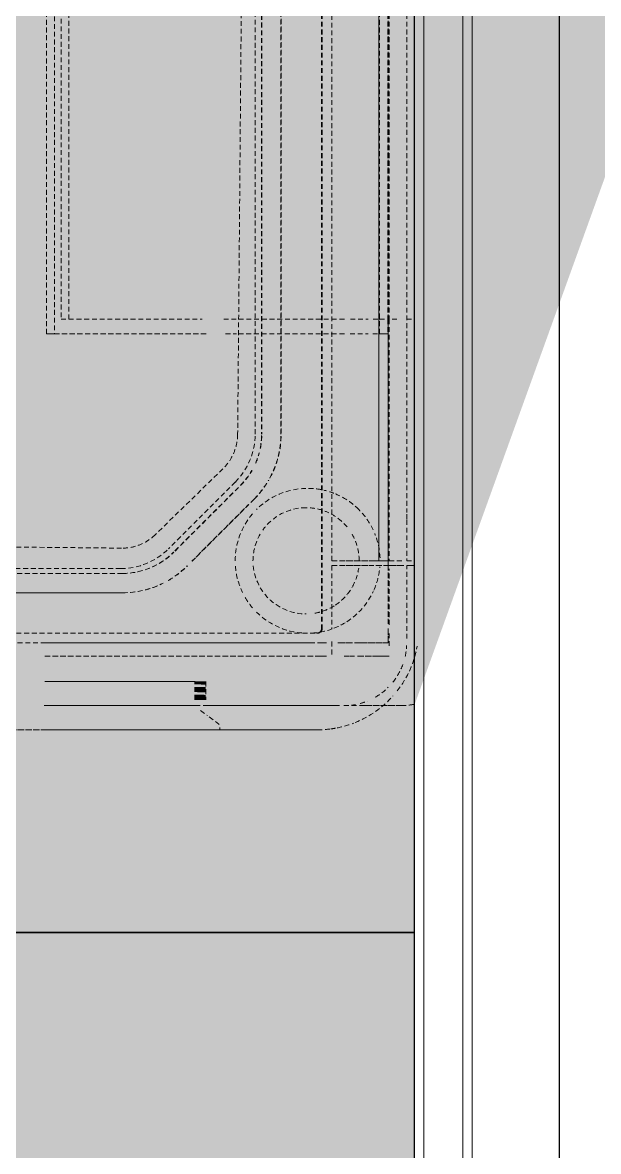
# Model space of a CAD drawing. Header units: millimetres. Extents: x -12447 to 83753, y -46415 to 46712.
# Drawn here: x 48621.9 to 48741.1, y 16094.9 to 16328.6 of the extents above; entities that cross this region are included whole.
import ezdxf
from ezdxf.xclip import XClip

# ---------------------------------------------------------------- set-up
doc = ezdxf.new("R2010")
doc.units = ezdxf.units.MM
doc.header["$XCLIPFRAME"] = 2
doc.linetypes.add('200_ШТРИХ_ш1п0_6_', pattern=[1.6, 1, -0.6])
doc.layers.add('1_Сущ. кусты', color=7, linetype='Continuous')
for name, color, linetype, lineweight in [('Сантехника', 7, 'Continuous', 18), ('Стены несущие', 7, 'Continuous', 30), ('Стены отделка', 7, 'Continuous', 30), ('Стены штриховка', 7, 'Continuous', 9)]:
    doc.layers.add(name, color=color, linetype=linetype, lineweight=lineweight)

# ---------------------------------------------------------------- blocks, each defined once
blk = doc.blocks.new('Reece_Tap_Wolfen_Drinking-Fountain - 10 L_Stainless Steel-7189108-План полов 1-го этажа')
at = {"layer": 'Сантехника', "color": 251, "linetype": '200_ШТРИХ_ш1п0_6_', "true_color": 0x666666}
for p, q in [((48683.81, 16471.17), (48683.81, 16203.17)), ((48683.94, 16471.17), (48683.94, 16203.17)), ((48675.38, 16243.38), (48675.38, 16463.72)), ((48675.44, 16463.77), (48675.44, 16243.38)), ((48671.38, 16459.8), (48671.38, 16243.38)), ((48671.44, 16459.8), (48671.44, 16243.38)), ((48685.94, 16217.17), (48685.94, 16457.17)), ((48626.84, 16264.17), (48626.84, 16375.96)), ((48626.84, 16264.17), (48659.99, 16264.17)), ((48663.93, 16264.17), (48666.17, 16264.17)), ((48666.62, 16264.17), (48685.94, 16264.17)), ((48666.6, 16232.38), (48653.26, 16219.05)), ((48666.62, 16232.35), (48653.3, 16219.03)), ((48656.97, 16217.1), (48668.67, 16228.8)), ((48669.87, 16229.95), (48657, 16217.08)), ((48701.44, 16225.62), (48701.44, 16217.17)), ((48685.94, 16217.17), (48688.62, 16217.17)), ((48688.87, 16217.17), (48693.47, 16217.17)), ((48693.69, 16217.17), (48697.65, 16217.17)), ((48697.57, 16216.17), (48697.57, 16217.17)), ((48697.82, 16217.17), (48700.88, 16217.17)), ((48701.44, 16217.17), (48702.94, 16217.17)), ((48642.55, 16214.55), (48442.3, 16214.55)), ((48642.6, 16214.55), (48442.35, 16214.55)), ((48642.55, 16214.55), (48642.6, 16214.55)), ((48688.62, 16216.17), (48685.94, 16216.17)), ((48685.94, 16216.17), (48685.94, 16203.17)), ((48693.47, 16216.17), (48688.86, 16216.17)), ((48697.65, 16216.17), (48693.67, 16216.17)), ((48700.88, 16216.17), (48697.81, 16216.17)), ((48701.44, 16201.06), (48701.44, 16216.17)), ((48702.94, 16216.17), (48701.44, 16216.17)), ((48433.03, 16210.55), (48642.55, 16210.55)), ((48642.6, 16210.55), (48433.08, 16210.55)), ((48620.88, 16200.17), (48626.88, 16200.17)), ((48620.88, 16200.17), (48626.88, 16200.17)), ((48626.5, 16200.17), (48682.44, 16200.17)), ((48684.81, 16200.17), (48682.95, 16200.17)), ((48685.94, 16200.43), (48685.94, 16198.76)), ((48626.5, 16197.44), (48683.64, 16197.44)), ((48684.82, 16197.44), (48683.64, 16197.44)), ((48687.5, 16187.18), (48626.37, 16187.18)), ((48658.76, 16186.17), (48660.19, 16185.12)), ((48688.44, 16187.18), (48692.23, 16187.18)), ((48658.71, 16182.17), (48438.72, 16182.17)), ((48438.82, 16182.17), (48658.81, 16182.17)), ((48658.71, 16182.17), (48662.76, 16182.17)), ((48658.81, 16182.17), (48662.76, 16182.17)), ((48658.81, 16182.17), (48682.69, 16182.17))]:
    blk.add_line(p, q, dxfattribs=at)
at = {"layer": 'Сантехника', "linetype": '200_ШТРИХ_ш1п0_6_'}
for p, q in [((48670.06, 16458.8), (48670.06, 16243.38)), ((48668.26, 16456.91), (48666.44, 16243.38)), ((48663.39, 16236.23), (48649.38, 16222.58)), ((48665.96, 16233.49), (48652.12, 16219.65)), ((48642.41, 16219.79), (48455.96, 16221.73)), ((48642.23, 16215.55), (48432.71, 16215.55)), ((48682.95, 16200.17), (48684.81, 16200.17)), ((48685.94, 16198.76), (48685.94, 16197.44)), ((48683.64, 16197.44), (48684.82, 16197.44)), ((48688.44, 16187.18), (48700.3, 16187.18)), ((48692.23, 16187.18), (48694.08, 16187.18)), ((48694.43, 16187.18), (48700.3, 16187.18)), ((48414.71, 16182.17), (48682.69, 16182.17)), ((48682.69, 16182.17), (48682.94, 16182.17))]:
    blk.add_line(p, q, dxfattribs=at)
at = {"layer": 'Сантехника', "color": 253, "linetype": '200_ШТРИХ_ш1п0_6_', "true_color": 0xa3a3a3}
for p, q in [((48695.66, 16457.17), (48695.66, 16217.17)), ((48695.69, 16217.17), (48695.69, 16457.17)), ((48701.44, 16447.17), (48701.44, 16227.17)), ((48629.88, 16377.41), (48629.88, 16267.17)), ((48631.48, 16267.17), (48631.48, 16375.53)), ((48628.52, 16365.1), (48628.52, 16264.17)), ((48629.88, 16267.17), (48631.48, 16267.17)), ((48629.88, 16267.17), (48659.06, 16267.17)), ((48631.48, 16267.17), (48659.06, 16267.17)), ((48663.57, 16267.17), (48666.13, 16267.17)), ((48663.57, 16267.17), (48666.13, 16267.17)), ((48666.65, 16267.17), (48685.94, 16267.17)), ((48666.65, 16267.17), (48685.94, 16267.17)), ((48628.52, 16264.17), (48626.84, 16264.17)), ((48628.52, 16264.17), (48659.99, 16264.17)), ((48663.93, 16264.17), (48666.17, 16264.17)), ((48666.62, 16264.17), (48685.94, 16264.17)), ((48685.94, 16264.17), (48688.62, 16264.17)), ((48689.72, 16264.17), (48693.47, 16264.17)), ((48694.42, 16264.17), (48695.69, 16264.17)), ((48701.44, 16226.8), (48701.44, 16225.62)), ((48688.62, 16217.17), (48685.94, 16217.17)), ((48693.47, 16217.17), (48688.87, 16217.17)), ((48695.66, 16217.17), (48693.69, 16217.17)), ((48695.66, 16217.17), (48697.65, 16217.17)), ((48695.69, 16217.17), (48697.65, 16217.17)), ((48697.61, 16217.17), (48697.61, 16216.17)), ((48697.82, 16217.17), (48700.88, 16217.17)), ((48697.82, 16217.17), (48700.88, 16217.17)), ((48701.44, 16217.17), (48702.94, 16217.17)), ((48701.44, 16217.17), (48702.94, 16217.17)), ((48685.94, 16216.17), (48688.62, 16216.17)), ((48688.86, 16216.17), (48693.47, 16216.17)), ((48693.67, 16216.17), (48697.57, 16216.17)), ((48697.57, 16204.16), (48697.57, 16216.17)), ((48697.61, 16216.17), (48697.8, 16216.17)), ((48697.8, 16203.93), (48697.8, 16215.51)), ((48697.81, 16216.17), (48700.88, 16216.17)), ((48701.44, 16216.17), (48702.94, 16216.17)), ((48697.57, 16200.17), (48697.57, 16203.07)), ((48697.8, 16199.53), (48697.8, 16202.62)), ((48682.44, 16202.17), (48414.83, 16202.17)), ((48682.44, 16202.17), (48414.96, 16202.17)), ((48682.44, 16200.17), (48626.5, 16200.17)), ((48687.18, 16200.17), (48690.24, 16200.17)), ((48690.65, 16200.17), (48697.57, 16200.17)), ((48683.64, 16197.44), (48626.5, 16197.44)), ((48690.6, 16197.44), (48688.48, 16197.44)), ((48688.48, 16197.44), (48690.6, 16197.44)), ((48694.14, 16197.44), (48691.23, 16197.44)), ((48691.23, 16197.44), (48694.14, 16197.44)), ((48697.8, 16197.44), (48694.38, 16197.44)), ((48694.38, 16197.44), (48697.8, 16197.44)), ((48657.6, 16188.41), (48657.6, 16192.17)), ((48657.75, 16188.41), (48657.75, 16192.17)), ((48657.9, 16188.41), (48657.9, 16192.17)), ((48658.05, 16188.41), (48658.05, 16192.17)), ((48658.2, 16188.4), (48658.2, 16192.17)), ((48658.35, 16188.4), (48658.35, 16192.17)), ((48658.5, 16188.4), (48658.5, 16192.17)), ((48658.65, 16188.4), (48658.65, 16192.17)), ((48658.8, 16188.4), (48658.8, 16192.17)), ((48658.96, 16188.39), (48658.96, 16192.17)), ((48659.11, 16188.39), (48659.11, 16192.17)), ((48659.26, 16188.39), (48659.26, 16192.17)), ((48659.41, 16188.39), (48659.41, 16192.17)), ((48659.56, 16188.38), (48659.56, 16192.17)), ((48659.71, 16188.38), (48659.71, 16192.17)), ((48659.86, 16192.17), (48659.86, 16188.38)), ((48657.6, 16187.18), (48626.37, 16187.18)), ((48626.37, 16187.18), (48647.89, 16187.18)), ((48657.6, 16187.18), (48647.89, 16187.18)), ((48659.86, 16187.18), (48687.5, 16187.18)), ((48620.88, 16182.17), (48626.88, 16182.17)), ((48620.88, 16182.17), (48626.88, 16182.17)), ((48626.5, 16182.17), (48658.81, 16182.17))]:
    blk.add_line(p, q, dxfattribs=at)
at = {"layer": 'Сантехника', "color": 9, "linetype": '200_ШТРИХ_ш1п0_6_', "true_color": 0xc7c7c7}
for p, q in [((48695.84, 16264.17), (48695.84, 16410.17)), ((48685.94, 16267.17), (48688.62, 16267.17)), ((48685.94, 16267.17), (48688.62, 16267.17)), ((48689.78, 16267.17), (48693.47, 16267.17)), ((48689.78, 16267.17), (48693.47, 16267.17)), ((48694.47, 16267.17), (48695.69, 16267.17)), ((48694.47, 16267.17), (48695.69, 16267.17)), ((48695.84, 16267.17), (48697.65, 16267.17)), ((48695.84, 16267.17), (48697.65, 16267.17)), ((48697.51, 16267.17), (48697.51, 16264.17)), ((48697.57, 16217.17), (48697.57, 16267.17)), ((48697.8, 16267.17), (48697.8, 16217.17)), ((48698.42, 16267.17), (48699.75, 16267.17)), ((48698.42, 16267.17), (48699.75, 16267.17)), ((48685.94, 16264.17), (48688.62, 16264.17)), ((48689.72, 16264.17), (48693.47, 16264.17)), ((48694.42, 16264.17), (48695.69, 16264.17)), ((48695.84, 16264.17), (48697.51, 16264.17)), ((48697.51, 16264.17), (48695.84, 16264.17)), ((48697.57, 16217.17), (48695.69, 16217.17)), ((48697.8, 16217.17), (48697.61, 16217.17)), ((48697.82, 16217.17), (48700.88, 16217.17)), ((48701.44, 16217.17), (48702.94, 16217.17)), ((48697.61, 16203.17), (48697.61, 16200.17)), ((48690.24, 16200.17), (48687.18, 16200.17)), ((48697.57, 16200.17), (48690.65, 16200.17)), ((48697.61, 16200.17), (48697.57, 16200.17)), ((48647.89, 16192.17), (48626.5, 16192.17)), ((48626.5, 16192.17), (48657.6, 16192.17)), ((48647.89, 16192.17), (48654.57, 16192.17)), ((48654.57, 16192.17), (48657.6, 16192.17)), ((48657.6, 16187.18), (48626.37, 16187.18)), ((48626.37, 16187.18), (48648.04, 16187.18)), ((48656.44, 16187.18), (48648.04, 16187.18))]:
    blk.add_line(p, q, dxfattribs=at)
at = {"layer": 'Сантехника', "color": 254, "linetype": '200_ШТРИХ_ш1п0_6_', "true_color": 0xdddddd}
for p, q in [((48697.51, 16407.17), (48697.51, 16267.17)), ((48697.57, 16267.17), (48697.57, 16407.17)), ((48697.8, 16407.17), (48697.8, 16267.17)), ((48701.44, 16267.17), (48702.94, 16267.17)), ((48701.44, 16267.17), (48702.94, 16267.17)), ((48697.61, 16216.17), (48697.61, 16204.13)), ((48648.04, 16192.17), (48626.5, 16192.17)), ((48626.5, 16192.17), (48657.6, 16192.17)), ((48648.04, 16192.17), (48656.44, 16192.17)), ((48657.6, 16187.18), (48626.37, 16187.18)), ((48626.37, 16187.18), (48648.2, 16187.18)), ((48654.87, 16187.18), (48648.2, 16187.18)), ((48656.59, 16187.18), (48654.87, 16187.18))]:
    blk.add_line(p, q, dxfattribs=at)
at = {"layer": 'Сантехника', "color": 7, "linetype": '200_ШТРИХ_ш1п0_6_', "true_color": 0xf2f2f2}
for p, q in [((48697.61, 16407.17), (48697.61, 16267.17)), ((48648.35, 16192.17), (48626.5, 16192.17)), ((48626.5, 16192.17), (48657.6, 16192.17)), ((48648.35, 16192.17), (48655.03, 16192.17)), ((48655.03, 16192.17), (48656.74, 16192.17)), ((48657.6, 16187.18), (48626.37, 16187.18)), ((48626.37, 16187.18), (48648.5, 16187.18)), ((48650.87, 16187.18), (48648.5, 16187.18)), ((48655.18, 16187.18), (48650.87, 16187.18)), ((48656.89, 16187.18), (48655.18, 16187.18))]:
    blk.add_line(p, q, dxfattribs=at)
at = {"layer": 'Сантехника', "color": 254, "linetype": '200_ШТРИХ_ш1п0_6_', "true_color": 0xeaeaea}
for p, q in [((48697.61, 16267.17), (48697.61, 16217.17)), ((48697.61, 16217.17), (48697.57, 16217.17)), ((48697.57, 16216.17), (48697.61, 16216.17)), ((48648.2, 16192.17), (48626.5, 16192.17)), ((48626.5, 16192.17), (48657.6, 16192.17)), ((48648.2, 16192.17), (48656.59, 16192.17)), ((48657.6, 16187.18), (48626.37, 16187.18)), ((48626.37, 16187.18), (48648.35, 16187.18)), ((48656.74, 16187.18), (48648.35, 16187.18))]:
    blk.add_line(p, q, dxfattribs=at)
at = {"layer": 'Сантехника', "color": 7, "linetype": '200_ШТРИХ_ш1п0_6_', "true_color": 0xfdfdfd}
for p, q in [((48650.16, 16192.17), (48626.5, 16192.17)), ((48626.5, 16192.17), (48657.6, 16192.17)), ((48650.01, 16192.17), (48626.5, 16192.17)), ((48626.5, 16192.17), (48657.6, 16192.17)), ((48649.85, 16192.17), (48626.5, 16192.17)), ((48626.5, 16192.17), (48657.6, 16192.17)), ((48649.7, 16192.17), (48626.5, 16192.17)), ((48626.5, 16192.17), (48657.6, 16192.17)), ((48649.55, 16192.17), (48626.5, 16192.17)), ((48626.5, 16192.17), (48657.6, 16192.17)), ((48649.4, 16192.17), (48626.5, 16192.17)), ((48626.5, 16192.17), (48657.6, 16192.17)), ((48649.25, 16192.17), (48626.5, 16192.17)), ((48626.5, 16192.17), (48657.6, 16192.17)), ((48649.1, 16192.17), (48626.5, 16192.17)), ((48626.5, 16192.17), (48657.6, 16192.17)), ((48648.95, 16192.17), (48626.5, 16192.17)), ((48626.5, 16192.17), (48657.6, 16192.17)), ((48648.95, 16192.17), (48657.35, 16192.17)), ((48649.1, 16192.17), (48657.5, 16192.17)), ((48649.25, 16192.17), (48657.6, 16192.17)), ((48649.4, 16192.17), (48651.78, 16192.17)), ((48649.55, 16192.17), (48657.63, 16192.17)), ((48649.7, 16192.17), (48657.64, 16192.17)), ((48649.85, 16192.17), (48654.49, 16192.17)), ((48650.01, 16192.17), (48656.68, 16192.17)), ((48650.16, 16192.17), (48656.83, 16192.17)), ((48651.78, 16192.17), (48654.04, 16192.17)), ((48654.04, 16192.17), (48657.62, 16192.17)), ((48654.49, 16192.17), (48656.53, 16192.17)), ((48657.6, 16187.18), (48626.37, 16187.18)), ((48626.37, 16187.18), (48650.16, 16187.18)), ((48657.6, 16187.18), (48626.37, 16187.18)), ((48626.37, 16187.18), (48650.01, 16187.18)), ((48657.6, 16187.18), (48626.37, 16187.18)), ((48626.37, 16187.18), (48649.85, 16187.18)), ((48657.6, 16187.18), (48626.37, 16187.18)), ((48626.37, 16187.18), (48649.7, 16187.18)), ((48657.6, 16187.18), (48626.37, 16187.18)), ((48626.37, 16187.18), (48649.55, 16187.18)), ((48657.6, 16187.18), (48626.37, 16187.18)), ((48626.37, 16187.18), (48649.4, 16187.18)), ((48657.6, 16187.18), (48626.37, 16187.18)), ((48626.37, 16187.18), (48649.25, 16187.18)), ((48657.6, 16187.18), (48626.37, 16187.18)), ((48626.37, 16187.18), (48649.1, 16187.18)), ((48626.37, 16187.18), (48657.6, 16187.18)), ((48657.5, 16187.18), (48649.1, 16187.18)), ((48657.6, 16187.18), (48649.25, 16187.18)), ((48657.62, 16187.18), (48649.4, 16187.18)), ((48651.93, 16187.18), (48649.55, 16187.18)), ((48657.64, 16187.18), (48649.7, 16187.18)), ((48656.53, 16187.18), (48649.85, 16187.18)), ((48652.38, 16187.18), (48650.01, 16187.18)), ((48656.83, 16187.18), (48650.16, 16187.18)), ((48656.23, 16187.18), (48651.93, 16187.18)), ((48656.68, 16187.18), (48652.38, 16187.18)), ((48657.63, 16187.18), (48656.23, 16187.18))]:
    blk.add_line(p, q, dxfattribs=at)
at = {"layer": 'Сантехника', "color": 7, "linetype": '200_ШТРИХ_ш1п0_6_', "true_color": 0xfcfcfc}
for p, q in [((48648.8, 16192.17), (48626.5, 16192.17)), ((48626.5, 16192.17), (48657.6, 16192.17)), ((48648.8, 16192.17), (48657.19, 16192.17)), ((48657.6, 16187.18), (48626.37, 16187.18)), ((48626.37, 16187.18), (48648.95, 16187.18)), ((48657.35, 16187.18), (48648.95, 16187.18))]:
    blk.add_line(p, q, dxfattribs=at)
at = {"layer": 'Сантехника', "color": 7, "linetype": '200_ШТРИХ_ш1п0_6_', "true_color": 0xfafafa}
for p, q in [((48648.65, 16192.17), (48626.5, 16192.17)), ((48626.5, 16192.17), (48657.6, 16192.17)), ((48648.65, 16192.17), (48657.04, 16192.17)), ((48657.6, 16187.18), (48626.37, 16187.18)), ((48626.37, 16187.18), (48648.8, 16187.18)), ((48655.48, 16187.18), (48648.8, 16187.18)), ((48657.19, 16187.18), (48655.48, 16187.18))]:
    blk.add_line(p, q, dxfattribs=at)
at = {"layer": 'Сантехника', "color": 7, "linetype": '200_ШТРИХ_ш1п0_6_', "true_color": 0xf7f7f7}
for p, q in [((48648.5, 16192.17), (48626.5, 16192.17)), ((48626.5, 16192.17), (48657.6, 16192.17)), ((48648.5, 16192.17), (48656.89, 16192.17)), ((48657.6, 16187.18), (48626.37, 16187.18)), ((48626.37, 16187.18), (48648.65, 16187.18)), ((48653.29, 16187.18), (48648.65, 16187.18)), ((48657.04, 16187.18), (48653.29, 16187.18))]:
    blk.add_line(p, q, dxfattribs=at)
at = {"layer": 'Сантехника', "color": 251, "linetype": '200_ШТРИХ_ш1п0_6_', "true_color": 0x666666, "flags": 128}
blk.add_lwpolyline([(48660.56, 16184.85), (48662.57, 16183.37), (48662.71, 16182.79), (48662.74, 16182.59), (48662.74, 16182.48)], dxfattribs=at)
at = {"layer": 'Сантехника', "linetype": '200_ШТРИХ_ш1п0_6_', "flags": 128}
blk.add_lwpolyline([(48662.74, 16182.48), (48662.75, 16182.42), (48662.75, 16182.38), (48662.75, 16182.35), (48662.75, 16182.32), (48662.75, 16182.3), (48662.75, 16182.29), (48662.76, 16182.28), (48662.76, 16182.27), (48662.76, 16182.26), (48662.76, 16182.25), (48662.76, 16182.24), (48662.76, 16182.24), (48662.76, 16182.23), (48662.76, 16182.23), (48662.76, 16182.22), (48662.76, 16182.22), (48662.76, 16182.22), (48662.76, 16182.21), (48662.76, 16182.21), (48662.76, 16182.21), (48662.76, 16182.2), (48662.76, 16182.2), (48662.76, 16182.2), (48662.76, 16182.2), (48662.76, 16182.19), (48662.76, 16182.19)], dxfattribs=at)
at = {"layer": 'Сантехника', "linetype": '200_ШТРИХ_ш1п0_6_'}
for centre, major_axis, start_param, end_param in [((48656.06, 16243.38), (0, 14), 3.926991, 4.712389), ((48642.23, 16229.55), (0, 14), 3.141593, 3.926991), ((48682.81, 16203.17), (0, 1), 4.18879, 4.45059), ((48682.94, 16203.17), (0, 21), 4.050377, 4.538025), ((48682.94, 16203.17), (0, 21), 3.523514, 3.983541), ((48700.3, 16200.18), (0, 13), 3.141593, 3.351771), ((48682.94, 16203.17), (0, 21), 3.338101, 3.508117), ((48682.94, 16203.17), (0, 21), 3.141593, 3.275266)]:
    blk.add_ellipse(centre, major_axis=major_axis, ratio=0.999921, start_param=start_param, end_param=end_param, dxfattribs=at)
at = {"layer": 'Сантехника', "color": 251, "linetype": '200_ШТРИХ_ш1п0_6_', "true_color": 0x666666}
for centre, major_axis, start_param, end_param in [((48656.39, 16243.38), (0, 15), 4.520276, 4.712389), ((48656.44, 16243.38), (0, 15), 4.512381, 4.712389), ((48656.39, 16243.38), (0, 19), 4.218061, 4.712389), ((48656.44, 16243.38), (0, 19), 4.213903, 4.712389), ((48656.39, 16243.38), (0, 15), 4.301708, 4.45059), ((48656.44, 16243.38), (0, 15), 4.301708, 4.45059), ((48656.39, 16243.38), (0, 15), 3.926991, 4.18879), ((48656.44, 16243.38), (0, 15), 3.926991, 4.18879), ((48656.39, 16243.38), (0, 19), 3.926991, 4.18879), ((48656.44, 16243.38), (0, 19), 3.926991, 4.18879), ((48642.55, 16229.55), (0, 15), 3.141593, 3.926991), ((48642.6, 16229.55), (0, 15), 3.141593, 3.926991), ((48642.55, 16229.55), (0, 19), 3.665191, 3.926991), ((48642.6, 16229.55), (0, 19), 3.665191, 3.926991), ((48642.55, 16229.55), (0, 19), 3.141593, 3.603033), ((48642.6, 16229.55), (0, 19), 3.141593, 3.60165), ((48682.81, 16203.17), (0, 1), 3.926991, 4.18879), ((48682.94, 16203.17), (0, 1), 3.926991, 4.712389), ((48682.81, 16203.17), (0, 1), 4.45059, 4.712389), ((48682.81, 16203.17), (0, 1), 3.141593, 3.403392), ((48688.44, 16200.18), (0, 13), 4.49466, 4.671754), ((48688.44, 16200.18), (0, 13), 4.037293, 4.359191), ((48688.44, 16200.18), (0, 13), 3.665191, 3.926991), ((48688.44, 16200.18), (0, 13), 3.141593, 3.329075), ((48688.44, 16200.18), (0, 13), 3.403392, 3.526702), ((48682.94, 16203.17), (0, 21), 3.275266, 3.338101)]:
    blk.add_ellipse(centre, major_axis=major_axis, ratio=0.999921, start_param=start_param, end_param=end_param, dxfattribs=at)
at = {"layer": 'Сантехника', "color": 253, "linetype": '200_ШТРИХ_ш1п0_6_', "true_color": 0xa3a3a3}
for centre, major_axis, start_param, end_param in [((48680.93, 16217.17), (0, 15), 0.02399, 0.785398), ((48680.93, 16217.17), (0, 15), 6.097336, 6.283185), ((48680.93, 16217.17), (0, 15), 5.912022, 6.057598), ((48680.61, 16217.17), (0, 11), 0, 0.955753), ((48680.61, 16217.17), (0, 11), 5.972752, 6.283185), ((48680.93, 16217.17), (0, 15), 0.865296, 1.570796), ((48680.61, 16217.17), (0, 11), 5.697646, 5.9236), ((48680.61, 16217.17), (0, 11), 1.047198, 1.570796), ((48680.93, 16217.17), (0, 15), 1.644844, 2.024072), ((48680.61, 16217.17), (0, 11), 1.665996, 3.141593), ((48680.93, 16217.17), (0, 15), 2.104092, 2.300198), ((48680.61, 16217.17), (0, 11), 3.461985, 3.727132), ((48680.93, 16217.17), (0, 15), 2.356194, 3.141593), ((48680.61, 16217.17), (0, 11), 3.310001, 3.452026), ((48680.93, 16217.17), (0, 15), 3.20665, 3.512756), ((48682.94, 16203.17), (0, 1), 3.141593, 3.926991), ((48682.81, 16203.17), (0, 1), 3.403392, 3.665191)]:
    blk.add_ellipse(centre, major_axis=major_axis, ratio=0.999921, start_param=start_param, end_param=end_param, dxfattribs=at)
at = {"layer": 'Сантехника', "color": 9, "linetype": '200_ШТРИХ_ш1п0_6_', "true_color": 0xc7c7c7}
for centre, major_axis, start_param, end_param in [((48680.93, 16217.17), (0, 15), 5.713401, 5.912022), ((48680.93, 16217.17), (0, 15), 5.497787, 5.679077), ((48680.61, 16217.17), (0, 11), 5.402785, 5.697646), ((48680.93, 16217.17), (0, 15), 5.151529, 5.497787), ((48680.61, 16217.17), (0, 11), 4.712389, 5.235988), ((48680.93, 16217.17), (0, 15), 4.754697, 5.097949), ((48680.61, 16217.17), (0, 11), 4.204627, 4.575853), ((48680.93, 16217.17), (0, 15), 4.296642, 4.629204), ((48680.61, 16217.17), (0, 11), 4.037315, 4.18879), ((48680.61, 16217.17), (0, 11), 3.727132, 4.021993), ((48680.93, 16217.17), (0, 15), 3.71433, 4.273249), ((48682.81, 16203.17), (0, 1), 3.665191, 3.926991), ((48680.93, 16217.17), (0, 15), 3.512756, 3.711377)]:
    blk.add_ellipse(centre, major_axis=major_axis, ratio=0.999921, start_param=start_param, end_param=end_param, dxfattribs=at)
at = {"layer": 'Сантехника', "linetype": '200_ШТРИХ_ш1п0_6_'}
for points in [[(48666.44, 16243.38), (48666.43, 16242.48), (48666.19, 16240.73), (48665.13, 16238.24), (48664.04, 16236.86), (48663.39, 16236.23)], [(48649.38, 16222.58), (48648.75, 16221.97), (48647.39, 16220.95), (48644.97, 16219.98), (48643.29, 16219.78), (48642.41, 16219.79)]]:
    blk.add_open_spline(points, degree=3, dxfattribs=at)
blk = doc.blocks.new('3')
at = {"layer": '1_Сущ. кусты', "true_color": 0xdddddd, "transparency": 33554661}
h = blk.add_hatch(color=254, dxfattribs=at)
h.dxf.hatch_style = 1
h.paths.add_polyline_path([(35883.43, -50458.15), (35883.43, -49858.15), (34737.91, -49858.15), (34737.91, -50458.15)])
h.paths.add_polyline_path([(36480.93, -51058.15), (36480.93, -50458.15), (35335.41, -50458.15), (35335.41, -51058.15)])
h.paths.add_polyline_path([(35335.41, -51058.15), (35335.41, -50458.15), (34189.89, -50458.15), (34189.89, -51058.15)])
h.paths.add_polyline_path([(35932.91, -51658.15), (35932.91, -51058.15), (34787.39, -51058.15), (34787.39, -51658.15)])
h.paths.add_polyline_path([(35384.89, -52258.15), (35384.89, -51658.15), (34239.38, -51658.15), (34239.38, -52258.15)])
h.paths.add_polyline_path([(35982.39, -52858.15), (35982.39, -52258.15), (34836.88, -52258.15), (34836.88, -52858.15)])
h.paths.add_polyline_path([(36579.89, -53458.15), (36579.89, -52858.15), (35434.38, -52858.15), (35434.38, -53458.15)])
h.paths.add_polyline_path([(35434.38, -53458.15), (35434.38, -52858.15), (34288.86, -52858.15), (34288.86, -53458.15)])
h.paths.add_polyline_path([(36031.88, -54058.15), (36031.88, -53458.15), (34886.36, -53458.15), (34886.36, -54058.15)])
h.paths.add_polyline_path([(35483.86, -54658.15), (35483.86, -54058.15), (34338.34, -54058.15), (34338.34, -54658.15)])
h.paths.add_polyline_path([(36081.36, -55258.15), (36081.36, -54658.15), (34935.84, -54658.15), (34935.84, -55258.15)])
h.paths.add_polyline_path([(36678.86, -55858.15), (36678.86, -55258.15), (35533.34, -55258.15), (35533.34, -55858.15)])
h.paths.add_polyline_path([(35533.34, -55858.15), (35533.34, -55258.15), (34387.82, -55258.15), (34387.82, -55858.15)])
h.paths.add_polyline_path([(36130.84, -56458.15), (36130.84, -55858.15), (34985.32, -55858.15), (34985.32, -56458.15)])
h.paths.add_polyline_path([(35582.82, -57058.15), (35582.82, -56458.15), (34437.3, -56458.15), (34437.3, -57058.15)])
h.paths.add_polyline_path([(36180.32, -57658.15), (36180.32, -57058.15), (35034.8, -57058.15), (35034.8, -57658.15)])
h.paths.add_polyline_path([(36777.82, -58258.15), (36777.82, -57658.15), (35632.3, -57658.15), (35632.3, -58258.15)])
h.paths.add_polyline_path([(35632.3, -58258.15), (35632.3, -57658.15), (34486.78, -57658.15), (34486.78, -58258.15)])
h.paths.add_polyline_path([(36229.8, -58858.15), (36229.8, -58258.15), (35084.28, -58258.15), (35084.28, -58858.15)])
h.paths.add_polyline_path([(35681.78, -59458.15), (35681.78, -58858.15), (34536.26, -58858.15), (34536.26, -59458.15)])
h.paths.add_polyline_path([(37626.45, -51058.15), (37626.45, -50458.15), (36480.93, -50458.15), (36480.93, -51058.15)])
h.paths.add_polyline_path([(38223.95, -51658.15), (38223.95, -51058.15), (37078.43, -51058.15), (37078.43, -51658.15)])
h.paths.add_polyline_path([(37078.43, -51658.15), (37078.43, -51058.15), (35932.91, -51058.15), (35932.91, -51658.15)])
h.paths.add_polyline_path([(37675.93, -52258.15), (37675.93, -51658.15), (36530.41, -51658.15), (36530.41, -52258.15)])
h.paths.add_polyline_path([(36530.41, -52258.15), (36530.41, -51658.15), (35384.89, -51658.15), (35384.89, -52258.15)])
h.paths.add_polyline_path([(37127.91, -52858.15), (37127.91, -52258.15), (35982.39, -52258.15), (35982.39, -52858.15)])
h.paths.add_polyline_path([(39369.47, -51658.15), (39369.47, -51058.15), (38223.95, -51058.15), (38223.95, -51658.15)])
h.paths.add_polyline_path([(39966.97, -52258.15), (39966.97, -51658.15), (38821.45, -51658.15), (38821.45, -52258.15)])
h.paths.add_polyline_path([(38821.45, -52258.15), (38821.45, -51658.15), (37675.93, -51658.15), (37675.93, -52258.15)])
h.paths.add_polyline_path([(39418.95, -52858.15), (39418.95, -52258.15), (38273.43, -52258.15), (38273.43, -52858.15)])
h.paths.add_polyline_path([(38273.43, -52858.15), (38273.43, -52258.15), (37127.91, -52258.15), (37127.91, -52858.15)])
h.paths.add_polyline_path([(38870.93, -53458.15), (38870.93, -52858.15), (37725.41, -52858.15), (37725.41, -53458.15)])
h.paths.add_polyline_path([(40016.45, -53458.15), (40016.45, -52858.15), (38870.93, -52858.15), (38870.93, -53458.15)])
h.paths.add_polyline_path([(37725.41, -53458.15), (37725.41, -52858.15), (36579.89, -52858.15), (36579.89, -53458.15)])
h.paths.add_polyline_path([(38322.91, -54058.15), (38322.91, -53458.15), (37177.39, -53458.15), (37177.39, -54058.15)])
h.paths.add_polyline_path([(37177.39, -54058.15), (37177.39, -53458.15), (36031.88, -53458.15), (36031.88, -54058.15)])
h.paths.add_polyline_path([(37774.89, -54658.15), (37774.89, -54058.15), (36629.38, -54058.15), (36629.38, -54658.15)])
h.paths.add_polyline_path([(36629.38, -54658.15), (36629.38, -54058.15), (35483.86, -54058.15), (35483.86, -54658.15)])
h.paths.add_polyline_path([(37226.88, -55258.15), (37226.88, -54658.15), (36081.36, -54658.15), (36081.36, -55258.15)])
h.paths.add_polyline_path([(39468.43, -54058.15), (39468.43, -53458.15), (38322.91, -53458.15), (38322.91, -54058.15)])
h.paths.add_polyline_path([(40065.93, -54658.15), (40065.93, -54058.15), (38920.41, -54058.15), (38920.41, -54658.15)])
h.paths.add_polyline_path([(38920.41, -54658.15), (38920.41, -54058.15), (37774.89, -54058.15), (37774.89, -54658.15)])
h.paths.add_polyline_path([(39517.91, -55258.15), (39517.91, -54658.15), (38372.39, -54658.15), (38372.39, -55258.15)])
h.paths.add_polyline_path([(38372.39, -55258.15), (38372.39, -54658.15), (37226.88, -54658.15), (37226.88, -55258.15)])
h.paths.add_polyline_path([(38969.89, -55858.15), (38969.89, -55258.15), (37824.38, -55258.15), (37824.38, -55858.15)])
h.paths.add_polyline_path([(40115.41, -55858.15), (40115.41, -55258.15), (38969.89, -55258.15), (38969.89, -55858.15)])
h.paths.add_polyline_path([(37824.38, -55858.15), (37824.38, -55258.15), (36678.86, -55258.15), (36678.86, -55858.15)])
h.paths.add_polyline_path([(38421.88, -56458.15), (38421.88, -55858.15), (37276.36, -55858.15), (37276.36, -56458.15)])
h.paths.add_polyline_path([(37276.36, -56458.15), (37276.36, -55858.15), (36130.84, -55858.15), (36130.84, -56458.15)])
h.paths.add_polyline_path([(37873.86, -57058.15), (37873.86, -56458.15), (36728.34, -56458.15), (36728.34, -57058.15)])
h.paths.add_polyline_path([(36728.34, -57058.15), (36728.34, -56458.15), (35582.82, -56458.15), (35582.82, -57058.15)])
h.paths.add_polyline_path([(37325.84, -57658.15), (37325.84, -57058.15), (36180.32, -57058.15), (36180.32, -57658.15)])
h.paths.add_polyline_path([(39567.39, -56458.15), (39567.39, -55858.15), (38421.88, -55858.15), (38421.88, -56458.15)])
h.paths.add_polyline_path([(40164.89, -57058.15), (40164.89, -56458.15), (39019.38, -56458.15), (39019.38, -57058.15)])
h.paths.add_polyline_path([(39019.38, -57058.15), (39019.38, -56458.15), (37873.86, -56458.15), (37873.86, -57058.15)])
h.paths.add_polyline_path([(39616.88, -57658.15), (39616.88, -57058.15), (38471.36, -57058.15), (38471.36, -57658.15)])
h.paths.add_polyline_path([(38471.36, -57658.15), (38471.36, -57058.15), (37325.84, -57058.15), (37325.84, -57658.15)])
h.paths.add_polyline_path([(39068.86, -58258.15), (39068.86, -57658.15), (37923.34, -57658.15), (37923.34, -58258.15)])
h.paths.add_polyline_path([(40214.38, -58258.15), (40214.38, -57658.15), (39068.86, -57658.15), (39068.86, -58258.15)])
h.paths.add_polyline_path([(37923.34, -58258.15), (37923.34, -57658.15), (36777.82, -57658.15), (36777.82, -58258.15)])
h.paths.add_polyline_path([(38520.84, -58858.15), (38520.84, -58258.15), (37375.32, -58258.15), (37375.32, -58858.15)])
h.paths.add_polyline_path([(37375.32, -58858.15), (37375.32, -58258.15), (36229.8, -58258.15), (36229.8, -58858.15)])
h.paths.add_polyline_path([(37972.82, -59458.15), (37972.82, -58858.15), (36827.3, -58858.15), (36827.3, -59458.15)])
h.paths.add_polyline_path([(36827.3, -59458.15), (36827.3, -58858.15), (35681.78, -58858.15), (35681.78, -59458.15)])
h.paths.add_polyline_path([(37424.8, -60058.15), (37424.8, -59458.15), (36279.28, -59458.15), (36279.28, -60058.15)])
h.paths.add_polyline_path([(39666.36, -58858.15), (39666.36, -58258.15), (38520.84, -58258.15), (38520.84, -58858.15)])
h.paths.add_polyline_path([(39118.34, -59458.15), (39118.34, -58858.15), (37972.82, -58858.15), (37972.82, -59458.15)])
h.paths.add_polyline_path([(39715.84, -60058.15), (39715.84, -59458.15), (38570.32, -59458.15), (38570.32, -60058.15)])
h.paths.add_polyline_path([(38570.32, -60058.15), (38570.32, -59458.15), (37424.8, -59458.15), (37424.8, -60058.15)])
h.paths.add_polyline_path([(39167.82, -60658.15), (39167.82, -60058.15), (38022.3, -60058.15), (38022.3, -60658.15)])
h.paths.add_polyline_path([(36279.28, -60058.15), (36279.28, -59458.15), (35133.76, -59458.15), (35133.76, -60058.15)])
h.paths.add_polyline_path([(36876.78, -60658.15), (36876.78, -60058.15), (35731.26, -60058.15), (35731.26, -60658.15)])
h.paths.add_polyline_path([(35731.26, -60658.15), (35731.26, -60058.15), (34585.74, -60058.15), (34585.74, -60658.15)])
h.paths.add_polyline_path([(36328.76, -61258.15), (36328.76, -60658.15), (35183.24, -60658.15), (35183.24, -61258.15)])
h.paths.add_polyline_path([(35780.74, -61858.15), (35780.74, -61258.15), (34635.23, -61258.15), (34635.23, -61858.15)])
h.paths.add_polyline_path([(38022.3, -60658.15), (38022.3, -60058.15), (36876.78, -60058.15), (36876.78, -60658.15)])
h.paths.add_polyline_path([(38619.8, -61258.15), (38619.8, -60658.15), (37474.28, -60658.15), (37474.28, -61258.15)])
h.paths.add_polyline_path([(37474.28, -61258.15), (37474.28, -60658.15), (36328.76, -60658.15), (36328.76, -61258.15)])
h.paths.add_polyline_path([(38071.78, -61858.15), (38071.78, -61258.15), (36926.26, -61258.15), (36926.26, -61858.15)])
h.paths.add_polyline_path([(36926.26, -61858.15), (36926.26, -61258.15), (35780.74, -61258.15), (35780.74, -61858.15)])
h.paths.add_polyline_path([(37523.76, -62458.15), (37523.76, -61858.15), (36378.24, -61858.15), (36378.24, -62458.15)])
h.paths.add_polyline_path([(39765.32, -61258.15), (39765.32, -60658.15), (38619.8, -60658.15), (38619.8, -61258.15)])
h.paths.add_polyline_path([(39217.3, -61858.15), (39217.3, -61258.15), (38071.78, -61258.15), (38071.78, -61858.15)])
h.paths.add_polyline_path([(39814.8, -62458.15), (39814.8, -61858.15), (38669.28, -61858.15), (38669.28, -62458.15)])
h.paths.add_polyline_path([(38669.28, -62458.15), (38669.28, -61858.15), (37523.76, -61858.15), (37523.76, -62458.15)])
h.paths.add_polyline_path([(39266.78, -63058.15), (39266.78, -62458.15), (38121.26, -62458.15), (38121.26, -63058.15)])
h.paths.add_polyline_path([(36378.24, -62458.15), (36378.24, -61858.15), (35232.73, -61858.15), (35232.73, -62458.15)])
h.paths.add_polyline_path([(36975.74, -63058.15), (36975.74, -62458.15), (35830.23, -62458.15), (35830.23, -63058.15)])
h.paths.add_polyline_path([(35830.23, -63058.15), (35830.23, -62458.15), (34684.71, -62458.15), (34684.71, -63058.15)])
h.paths.add_polyline_path([(36427.73, -63658.15), (36427.73, -63058.15), (35282.21, -63058.15), (35282.21, -63658.15)])
h.paths.add_polyline_path([(35879.71, -64258.15), (35879.71, -63658.15), (34734.19, -63658.15), (34734.19, -64258.15)])
h.paths.add_polyline_path([(38121.26, -63058.15), (38121.26, -62458.15), (36975.74, -62458.15), (36975.74, -63058.15)])
h.paths.add_polyline_path([(38718.76, -63658.15), (38718.76, -63058.15), (37573.24, -63058.15), (37573.24, -63658.15)])
h.paths.add_polyline_path([(37573.24, -63658.15), (37573.24, -63058.15), (36427.73, -63058.15), (36427.73, -63658.15)])
h.paths.add_polyline_path([(38170.74, -64258.15), (38170.74, -63658.15), (37025.23, -63658.15), (37025.23, -64258.15)])
h.paths.add_polyline_path([(37025.23, -64258.15), (37025.23, -63658.15), (35879.71, -63658.15), (35879.71, -64258.15)])
h.paths.add_polyline_path([(37622.73, -64858.15), (37622.73, -64258.15), (36477.21, -64258.15), (36477.21, -64858.15)])
h.paths.add_polyline_path([(39864.28, -63658.15), (39864.28, -63058.15), (38718.76, -63058.15), (38718.76, -63658.15)])
h.paths.add_polyline_path([(39316.26, -64258.15), (39316.26, -63658.15), (38170.74, -63658.15), (38170.74, -64258.15)])
h.paths.add_polyline_path([(39913.76, -64858.15), (39913.76, -64258.15), (38768.24, -64258.15), (38768.24, -64858.15)])
h.paths.add_polyline_path([(38768.24, -64858.15), (38768.24, -64258.15), (37622.73, -64258.15), (37622.73, -64858.15)])
h.paths.add_polyline_path([(39365.74, -65458.15), (39365.74, -64858.15), (38220.23, -64858.15), (38220.23, -65458.15)])
h.paths.add_polyline_path([(36477.21, -64858.15), (36477.21, -64258.15), (35331.69, -64258.15), (35331.69, -64858.15)])
h.paths.add_polyline_path([(37074.71, -65458.15), (37074.71, -64858.15), (35929.19, -64858.15), (35929.19, -65458.15)])
h.paths.add_polyline_path([(35929.19, -65458.15), (35929.19, -64858.15), (34783.67, -64858.15), (34783.67, -65458.15)])
h.paths.add_polyline_path([(36526.69, -66058.15), (36526.69, -65458.15), (35381.17, -65458.15), (35381.17, -66058.15)])
h.paths.add_polyline_path([(35381.17, -66058.15), (35381.17, -65458.15), (34235.65, -65458.15), (34235.65, -66058.15)])
h.paths.add_polyline_path([(38220.23, -65458.15), (38220.23, -64858.15), (37074.71, -64858.15), (37074.71, -65458.15)])
h.paths.add_polyline_path([(38817.73, -66058.15), (38817.73, -65458.15), (37672.21, -65458.15), (37672.21, -66058.15)])
h.paths.add_polyline_path([(37672.21, -66058.15), (37672.21, -65458.15), (36526.69, -65458.15), (36526.69, -66058.15)])
h.paths.add_polyline_path([(39963.24, -66058.15), (39963.24, -65458.15), (38817.73, -65458.15), (38817.73, -66058.15)])
h.paths.add_polyline_path([(35331.69, -64858.15), (35331.69, -64258.15), (34186.17, -64258.15), (34186.17, -64858.15)])
h.paths.add_polyline_path([(34536.26, -59458.15), (34536.26, -58858.15), (33390.74, -58858.15), (33390.74, -59458.15)])
h.paths.add_polyline_path([(34585.74, -60658.15), (34585.74, -60058.15), (33440.23, -60058.15), (33440.23, -60658.15)])
h.paths.add_polyline_path([(34737.91, -50458.15), (34737.91, -49858.15), (33592.39, -49858.15), (33592.39, -50458.15)])
h.paths.add_polyline_path([(34787.39, -51658.15), (34787.39, -51058.15), (33641.88, -51058.15), (33641.88, -51658.15)])
h.paths.add_polyline_path([(34338.34, -54658.15), (34338.34, -54058.15), (33192.82, -54058.15), (33192.82, -54658.15)])
h.paths.add_polyline_path([(34387.82, -55858.15), (34387.82, -55258.15), (33242.3, -55258.15), (33242.3, -55858.15)])
h.paths.add_polyline_path([(34437.3, -57058.15), (34437.3, -56458.15), (33291.78, -56458.15), (33291.78, -57058.15)])
h.paths.add_polyline_path([(34486.78, -58258.15), (34486.78, -57658.15), (33341.26, -57658.15), (33341.26, -58258.15)])
h.paths.add_polyline_path([(34635.23, -61858.15), (34635.23, -61258.15), (33489.71, -61258.15), (33489.71, -61858.15)])
h.paths.add_polyline_path([(34684.71, -63058.15), (34684.71, -62458.15), (33539.19, -62458.15), (33539.19, -63058.15)])
h.paths.add_polyline_path([(34734.19, -64258.15), (34734.19, -63658.15), (33588.67, -63658.15), (33588.67, -64258.15)])
h.paths.add_polyline_path([(34783.67, -65458.15), (34783.67, -64858.15), (33638.15, -64858.15), (33638.15, -65458.15)])
h.paths.add_polyline_path([(38319.19, -67858.15), (38319.19, -67258.15), (37173.67, -67258.15), (37173.67, -67858.15)])
h.paths.add_polyline_path([(40610.23, -67858.15), (40610.23, -67258.15), (39464.71, -67258.15), (39464.71, -67858.15)])
h.paths.add_polyline_path([(39464.71, -67858.15), (39464.71, -67258.15), (38319.19, -67258.15), (38319.19, -67858.15)])
h.paths.add_polyline_path([(38867.21, -67258.15), (38867.21, -66658.15), (37721.69, -66658.15), (37721.69, -67258.15)])
h.paths.add_polyline_path([(40012.73, -67258.15), (40012.73, -66658.15), (38867.21, -66658.15), (38867.21, -67258.15)])
h.paths.add_polyline_path([(38269.71, -66658.15), (38269.71, -66058.15), (37124.19, -66058.15), (37124.19, -66658.15)])
h.paths.add_polyline_path([(39415.23, -66658.15), (39415.23, -66058.15), (38269.71, -66058.15), (38269.71, -66658.15)])
h.paths.add_polyline_path([(36576.17, -67258.15), (36576.17, -66658.15), (35430.65, -66658.15), (35430.65, -67258.15)])
h.paths.add_polyline_path([(37721.69, -67258.15), (37721.69, -66658.15), (36576.17, -66658.15), (36576.17, -67258.15)])
h.paths.add_polyline_path([(37124.19, -66658.15), (37124.19, -66058.15), (35978.67, -66058.15), (35978.67, -66658.15)])
h.paths.add_polyline_path([(35978.67, -66658.15), (35978.67, -66058.15), (34833.15, -66058.15), (34833.15, -66658.15)])
h.paths.add_polyline_path([(34833.15, -66658.15), (34833.15, -66058.15), (33687.63, -66058.15), (33687.63, -66658.15)])
h.paths.add_polyline_path([(35133.76, -60058.15), (35133.76, -59458.15), (33988.24, -59458.15), (33988.24, -60058.15)])
h.paths.add_polyline_path([(34836.88, -52858.15), (34836.88, -52258.15), (33691.36, -52258.15), (33691.36, -52858.15)])
h.paths.add_polyline_path([(34886.36, -54058.15), (34886.36, -53458.15), (33740.84, -53458.15), (33740.84, -54058.15)])
h.paths.add_polyline_path([(34935.84, -55258.15), (34935.84, -54658.15), (33790.32, -54658.15), (33790.32, -55258.15)])
h.paths.add_polyline_path([(34985.32, -56458.15), (34985.32, -55858.15), (33839.8, -55858.15), (33839.8, -56458.15)])
h.paths.add_polyline_path([(35034.8, -57658.15), (35034.8, -57058.15), (33889.28, -57058.15), (33889.28, -57658.15)])
h.paths.add_polyline_path([(35084.28, -58858.15), (35084.28, -58258.15), (33938.76, -58258.15), (33938.76, -58858.15)])
h.paths.add_polyline_path([(35183.24, -61258.15), (35183.24, -60658.15), (34037.73, -60658.15), (34037.73, -61258.15)])
h.paths.add_polyline_path([(35282.21, -63658.15), (35282.21, -63058.15), (34136.69, -63058.15), (34136.69, -63658.15)])
h.paths.add_polyline_path([(35232.73, -62458.15), (35232.73, -61858.15), (34087.21, -61858.15), (34087.21, -62458.15)])
at = {"color": 8, "true_color": 0x787878}
for points in [[(36081.36, -55258.15), (36081.36, -54658.15), (34935.84, -54658.15), (34935.84, -55258.15)], [(35533.34, -55858.15), (35533.34, -55258.15), (34387.82, -55258.15), (34387.82, -55858.15)]]:
    blk.add_lwpolyline(points, close=True, dxfattribs=at)

msp = doc.modelspace()

# ---------------------------------------------------------------- linework, layer by layer
at = {"color": 8, "true_color": 0x787878}
msp.add_lwpolyline([(46682.189, 12864.921), (46682.189, 16464.921), (46186.189, 16464.921), (46186.189, 16489.671), (46830, 16489.671), (46830, 16504.671), (48383.068, 16504.671), (48383.068, 16489.671), (48703, 16489.671), (48703.011, 16187.463), (48703, 13317.948)], dxfattribs=at)
at = {"layer": 'Стены несущие'}
msp.add_line((48733.068, 15863.392), (48733.068, 17954.982), dxfattribs=at)
at = {"layer": 'Стены отделка', "lineweight": 9}
for p, q in [((48713.068, 17096.921), (48713.068, 12726.921)), ((48703, 13105.948), (48703, 16505.948)), ((48715, 16505.948), (48715, 13105.948))]:
    msp.add_line(p, q, dxfattribs=at)
at = {"layer": 'Стены штриховка'}
msp.add_line((48705, 16505.948), (48705, 13105.948), dxfattribs=at)

# ---------------------------------------------------------------- block references
at = {"color": 8, "true_color": 0x787878}
ref = msp.add_blockref('3', (13365.265, 71398.384), dxfattribs=at)
XClip(ref).set_block_clipping_path([(33464.8197652226, -54893.7296345023), (35017.8882023668, -54893.7296345023), (35017.8882023668, -54908.7296345023), (35588.7347487364, -54515.7688839619), (35337.83079701, -55210.9380466635), (35337.8197652226, -58080.4526906166), (35099.3506414325, -58080.4526906166), (35099.3506414325, -58558.7296452611), (34969.8197652226, -58558.7296452611), (34969.8197652226, -58653.7296452611), (34874.8197652226, -58653.7296452611), (34874.8197652226, -58662.7296452611), (34884.8197652226, -58662.7296452611), (34884.8197652226, -58714.7296452611), (34899.8197652226, -58714.7296452611), (34899.8197652226, -58723.7296452611), (34884.4274603772, -58723.7296452611), (34882.5255365885, -58720.435416627), (34876.8197652225, -58723.7296452611), (34872.8804549934, -58723.7296452611), (34847.8652825507, -58680.4020956302), (34839.2050285128, -58685.4020956302), (34834.7050285128, -58677.6078669962), (34754.8197652226, -58723.7296452611), (33664.8197652226, -58723.7296452611), (33584.9345019323, -58677.6078669962), (33580.4345019323, -58685.4020956302), (33571.7742478945, -58680.4020956302), (33546.7590754518, -58723.7296452611), (33542.8197652225, -58723.7296452611), (33537.1139938566, -58720.435416627), (33535.212070068, -58723.7296452611), (33519.8197652226, -58723.7296452611), (33519.8197652226, -58714.7296452611), (33534.8197652226, -58714.7296452611), (33534.8197652226, -58662.7296452611), (33544.8197652226, -58662.7296452611), (33544.8197652226, -58653.7296452611), (33449.8197652226, -58653.7296452611), (33449.8197652226, -58558.7296452611), (32821.008571622, -58558.7296452611), (32821.008571622, -58533.4796345023), (33317.008571622, -58533.4796345023), (33317.0085716221, -54933.4796345023), (32821.0085716221, -54933.4796345023), (32821.0085716221, -54908.7296345023), (33464.8197652226, -54908.7296345023)])
ref = msp.add_blockref('3', (13536.227, 68032.551), dxfattribs=at)
XClip(ref).set_block_clipping_path([(35251.9369370198, -57124.8526624842), (35251.7023955794, -57047.8530196908), (35245.2024257333, -57047.8728186436), (35245.2374546497, -57059.3727652945), (35218.2375799039, -57059.4550070983), (35218.287838784, -57075.954930554), (35211.8067692891, -57075.9746719362), (35211.7093292031, -57050.1902394325), (35231.6858944592, -57038.5754895007), (35225.9055852022, -57028.633758017), (35231.5248247365, -57025.3666266979), (35211.5289595546, -56990.9751238241), (35209.0110719912, -56163.9789568192), (35215.5098934123, -56163.9591613645), (35215.5601522924, -56180.4590848203), (35242.5600270381, -56180.3768430165), (35242.5950559546, -56191.8767896675), (35249.0950258008, -56191.8569907147), (35248.856588719, -56113.5784140484), (35655.3085026566, -56113.5784140484), (35655.3085026566, -56103.6192580776), (35703.8631845619, -56103.4713601833), (35700.9032965416, -55133.1220510359), (36146.6661869913, -55133.1220510359), (36146.6661869913, -55098.1220510359), (36161.6661869913, -55098.1220510359), (36161.6661869913, -55018.1220510349), (36206.6661869913, -55018.1220510349), (36206.6661869913, -54988.1220510349), (36196.6661869913, -54988.1220510349), (36196.6661869913, -54948.1220510349), (36216.6661869913, -54982.7630671863), (36276.6661869897, -54948.1220510359), (37126.6661869913, -54948.1220510349), (37126.6661869913, -54988.1220510349), (37116.6661869913, -54988.1220510349), (37116.6661869913, -55018.1220510349), (37161.6661869913, -55018.1220510349), (37161.6661869913, -55098.1220510359), (37176.6661869913, -55098.1220510359), (37176.6661869913, -55133.1220510359), (37321.6661869913, -55133.1220510359), (37321.6661869913, -55958.1220510359), (37346.6661869913, -55958.1220510359), (37346.6661869913, -55973.1220510359), (37426.6661869923, -55973.1220510359), (37426.6661869923, -56018.1220510359), (37456.6661869923, -56018.1220510359), (37456.6661869923, -56008.1220510359), (37496.6661869923, -56008.1220510359), (37496.6661869923, -55973.1220510359), (37512.5661869913, -55973.1220510359), (37512.5661869913, -56973.1220510359), (37496.6661869923, -56973.1220510359), (37496.6661869923, -56938.1220510359), (37456.6661869923, -56938.1220510359), (37456.6661869923, -56928.1220510359), (37426.6661869923, -56928.1220510359), (37426.6661869923, -56973.1220510359), (37346.6661869913, -56973.1220510359), (37346.6661869913, -56988.1220510359), (37321.6661869913, -56988.1220510359), (37321.6661869913, -57113.7715424583), (37183.7732359606, -57113.7715424583), (37183.7732359605, -57148.7715424583), (37168.7732359606, -57148.7715424583), (37168.7732359606, -57228.7715424592), (37123.7732359606, -57228.7715424592), (37123.7732359606, -57258.7715424592), (37133.7732359606, -57258.7715424592), (37133.7732359606, -57298.7715424592), (37168.7732359606, -57298.7715424592), (37168.7732359606, -57314.6715424583), (36168.7732359606, -57314.6715424583), (36168.7732359606, -57298.7715424592), (36203.7732359606, -57298.7715424592), (36203.7732359606, -57258.7715424592), (36213.7732359606, -57258.7715424592), (36213.7732359606, -57228.7715424592), (36168.7732359606, -57228.7715424592), (36168.7732359606, -57148.7715424583), (36153.7732359605, -57148.7715424583), (36153.7732359606, -57113.7715424583)])
at = {"layer": 'Сантехника', "color": 253, "linetype": '200_ШТРИХ_ш1п0_6_', "true_color": 0xa3a3a3}
msp.add_blockref('Reece_Tap_Wolfen_Drinking-Fountain - 10 L_Stainless Steel-7189108-План полов 1-го этажа', (0, 0), dxfattribs=at)

doc.saveas('drawing.dxf')
